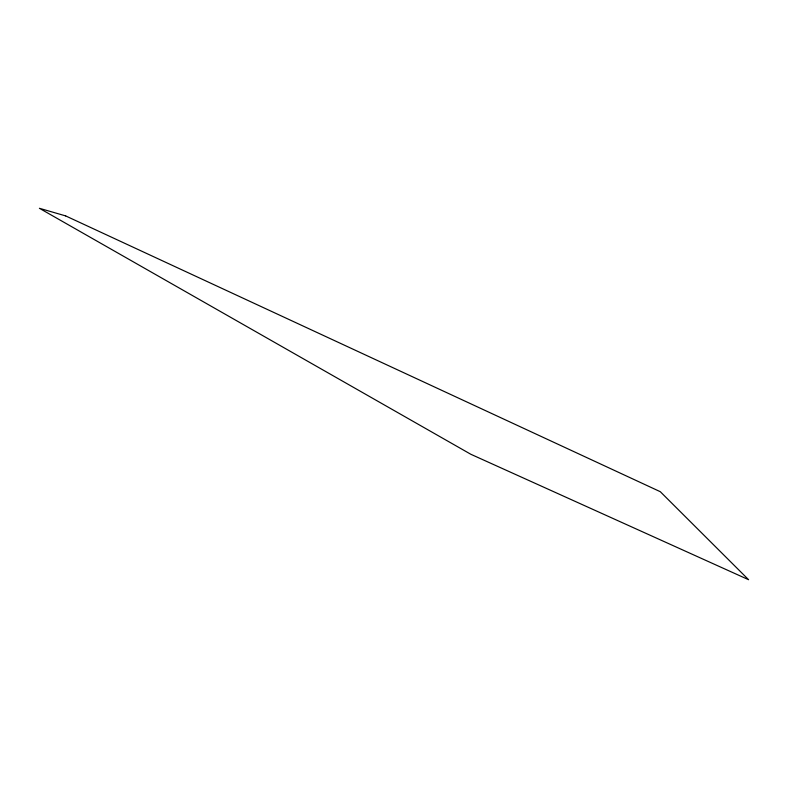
<?xml version="1.0" encoding="UTF-8"?>
<svg xmlns="http://www.w3.org/2000/svg" width="788" height="788" viewBox="0 0 788 788"><rect width="100%" height="100%" fill="white"/><g stroke="black" fill="none" stroke-linecap="round" stroke-linejoin="round"><path stroke-width="1.18" d="M65.64 215.902L39.4 208.288L470.85 454.282L748.6 579.712L660.305 491.702L65.64 215.902"/></g></svg>
